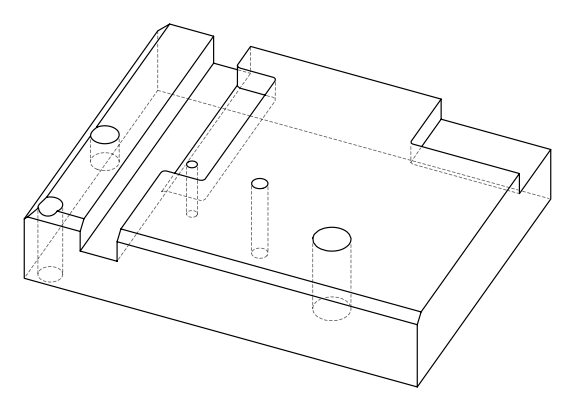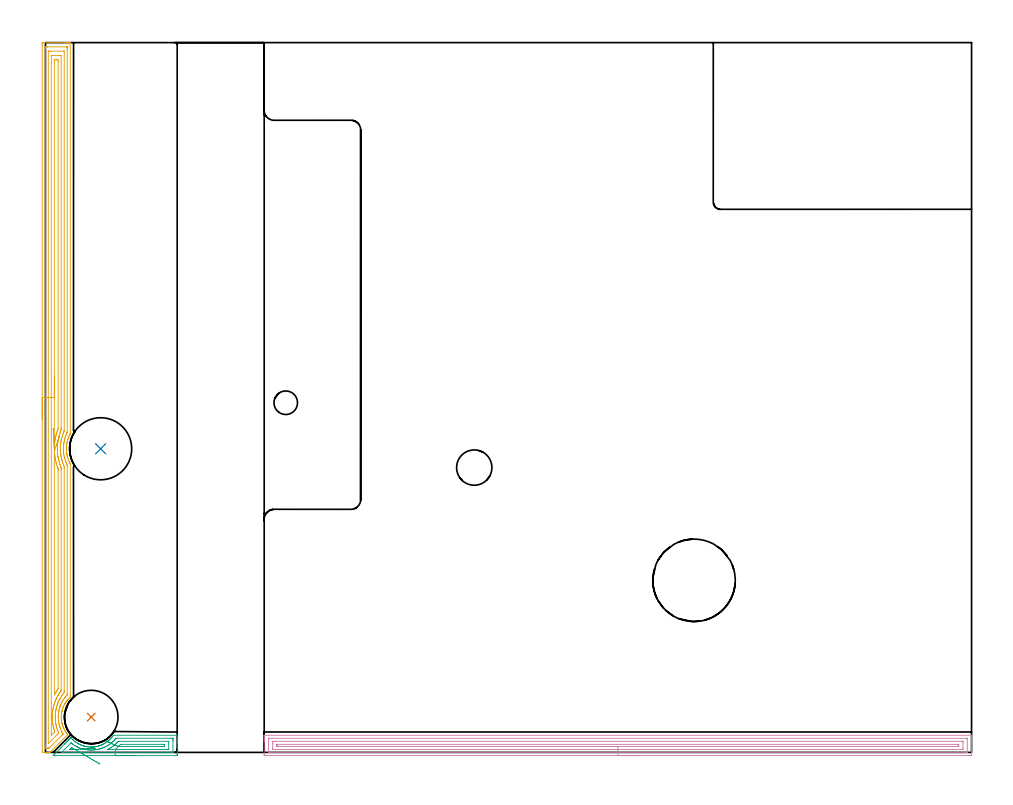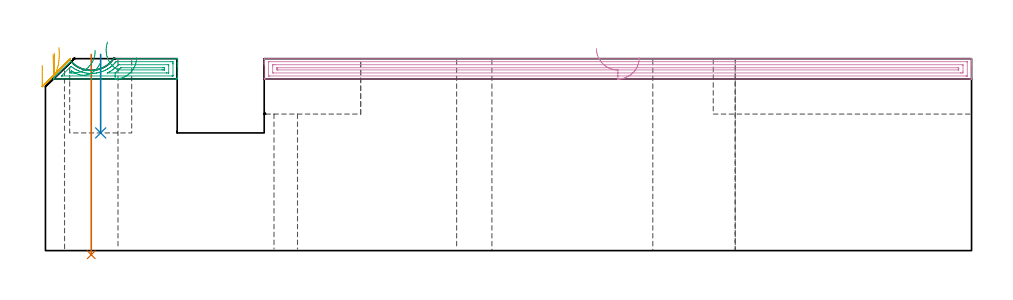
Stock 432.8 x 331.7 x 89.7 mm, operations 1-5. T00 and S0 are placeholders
(PLAN: 15 operations, 11 tool changes, 251.9 min)
(1 INDEXABLE_INSERT_DRILL_THROUGH_HOLE_FROM_SOLID | STEP1HOLE_1 | NXT0302_021 | 0.38 min | 43975 mm3)
(2 INDEXABLE_INSERT_DRILL_BLIND_HOLE_FROM_SOLID | STEP1POCKET | UGT0302_008 | 0.15 min | 22903 mm3)
(3 AREA_MILL | FG_CHAMFER_SURFACE | UGT0205_001 | 1.79 min | 2842 mm3)
(4 AREA_MILL_1 | FG_CHAMFER_SURFACE_1 | UGT0205_001 | 10.77 min | 15213 mm3)
(5 AREA_MILL_2 | FG_CHAMFER_SURFACE_2 | UGT0205_001 | 13.42 min | 27871 mm3)
(6 MILL_CORNER_NOTCH_RECTANGULAR | CORNER_NOTCH_RECTANGULAR | NXT0201_008 | Follow Part, ap 1.5, ae 75% | 91.47 min | 243477 mm3)
(7 MILL_OPEN_POCKET | POCKET_OPEN | NXT0201_009 | Follow Part, ap 2, ae 75% | 124.36 min | 560697 mm3)
(8 MILL_RECTANGULAR_SLOT | SLOT_RECTANGULAR | UGT0201_019 | Follow Part, ap 10, ae 75% | 3.36 min | 118632 mm3)
(9 MILL_THROUGH_HOLE_FROM_SOLID_MATERIAL | STEP1HOLE_2 | UGT0201_018 | Circular | 4.97 min | 104409 mm3)
(10 SPOT_DRILL | STEP1HOLE | NXT0321_9005460120000 | 0.03 min | 14 mm3)
(11 SPOT_DRILL_1 | STEP1HOLE_3 | NXT0321_9005460120000 | 0.03 min | 60 mm3)
(12 DRILL_BLIND_HOLE_INTO_CENTER | STEP1HOLE | NXT0301_038 | 0.05 min | 397 mm3)
(13 GUN_DRILL_THROUGH_HOLE | STEP1HOLE | UGT0307_002 | 0.45 min | 2198 mm3)
(14 SPADE_DRILL_TO_ENLARGE_THROUGH_HOLE | STEP1HOLE | UGT0306_007 | 0.39 min | 16636 mm3)
(15 DRILL_THROUGH_HOLE_INTO_CENTER | STEP1HOLE_3 | UGT0301_505 | 0.29 min | 5988 mm3)
(TOOL NXT0302_021 | Index. Insert Drill 25mm [880-D2500L25-05] | D25 PA176 FL125 Z2)
(TOOL UGT0302_008 | Indexable Insert Drill 29mm | D29 PA180 FL50 Z2)
(TOOL UGT0205_001 | Chamfer Mill 20 x 3 x 45 deg. | D20 FL50 Z2)
(TOOL NXT0201_008 | ENDMILL 6mm [2P460-0600-NA 1630] | D6 FL26 Z6)
(TOOL NXT0201_009 | ENDMILL 8mm [2P460-0800-NA 1630] | D8 FL26 Z6)
(TOOL UGT0201_019 | End mill 40 mm | D40 FL63 Z6)
(TOOL UGT0201_018 | End mill 30 mm | D30 FL50 Z4)
(TOOL NXT0321_9005460120000 | NC Spot Drill, 142deg, 12mm, Carbide, Uncoated | D12 PA142 FL30 Z2)
(TOOL NXT0301_038 | Carbide Drill 6.7mm [860.1-0670-034A1-MM 2214] | D6.7 PA140 FL53 Z2)
(TOOL UGT0307_002 | Gun Drill 6 mm | D6 PA130 FL24 Z1)
(TOOL UGT0306_007 | Spade Drill 16.5mm | D16.5 PA132 FL10 Z2)
(TOOL UGT0301_505 | Carbide Drill 11.0 mm | D11 PA118 FL94 Z2)
(OP 1 INDEXABLE_INSERT_DRILL_THROUGH_HOLE_FROM_SOLID)
G17 G21 G94 G90
T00 M6
G54
G17 G0 G90 X21.4 Y16.5 S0 M3
G43 Z99.7 H1
G94 G81 G98 Z-1.937 F250. R91.7
G80
M5
M2
(OP 2 INDEXABLE_INSERT_DRILL_BLIND_HOLE_FROM_SOLID)
G17 G21 G94 G90
T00 M6
G54
G17 G0 G90 X25.8 Y141.9 S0 M3
G43 Z99.7 H0
G94 G81 G98 Z55. F250. R91.7
G80
M5
M2
(OP 3 AREA_MILL)
G17 G21 G94 G90
T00 M6
G54
G17 G0 G90 X42.6 Y-1.5 S1061 M3
G43 Z99.7 H0
Z90.2
G94 G1 X42.562 Z89.328 F250.
X42.448 Z88.464
X42.259 Z87.612
X41.997 Z86.78
X41.663 Z85.974
X41.26 Z85.2
X40.791 Z84.464
X40.26 Z83.772
X39.671 Z83.129
X39.028 Z82.54
X38.336 Z82.008
X37.6 Z81.54
X36.826 Z81.137
X36.02 Z80.803
X35.188 Z80.541
X34.336 Z80.352
X33.472 Z80.238
X32.6 Z80.2
X3.711
X3.619 Y-1.493 Z80.206
X3.711 Y-1.391 Z80.308
X3.971 Y-1.129 Z80.571
X4.156 Y-0.943 Z80.754
X4.262 Y-0.837 Z80.861
X4.847 Y-0.253 Z81.447
X5.489 Y0.389 Z82.088
X6.378 Y1.278 Z82.977
X7.267 Y2.167 Z83.866
X8.933 Y3.834 Z85.532
X9.044 Y3.946 Z85.642
X9.225 Y4.126 Z85.824
X9.933 Y4.834 Z86.532
X10.099 Y5.001 Z86.696
X10.263 Y5.164 Z86.862
X10.378 Y5.279 Z86.977
X10.537 Y5.439 Z87.134
X10.694 Y5.595 Z87.293
X10.822 Y5.723 Z87.421
X10.975 Y5.877 Z87.572
X11.126 Y6.027 Z87.724
X11.267 Y6.168 Z87.865
X11.413 Y6.315 Z88.011
X11.853 Y6.753 Z88.451
X11.879 Y6.777 Z88.473
X11.935 Y6.828 Z88.516
X11.987 Y6.777 Z88.473
X12.01 Y6.753 Z88.451
X12.156 Y6.593 Z88.291
X12.206 Y6.537 Z88.236
X12.637 Y6.091 Z87.79
X12.748 Y5.985 Z87.683
X12.862 Y5.877 Z87.573
X13.044 Y5.711 Z87.406
X13.092 Y5.667 Z87.363
X13.65 Y5.197 Z86.897
X13.723 Y5.14 Z86.839
X13.812 Y5.069 Z86.769
X13.979 Y4.946 Z86.645
X14.32 Y4.71 Z86.408
X14.419 Y4.641 Z86.34
X14.866 Y4.347 Z86.046
X14.936 Y4.303 Z86.002
X15.37 Y4.058 Z85.758
X15.711 Y3.878 Z85.574
X15.752 Y3.856 Z85.553
X16.194 Y3.643 Z85.342
X16.639 Y3.447 Z85.143
X16.724 Y3.411 Z85.107
X16.9 Y3.345 Z85.042
X17.044 Y3.292 Z84.986
X17.124 Y3.261 Z84.958
X17.156 Y3.25 Z84.948
X17.526 Y3.122 Z84.82
X17.933 Y2.999 Z84.696
X17.968 Y2.988 Z84.686
X18.309 Y2.896 Z84.596
X18.413 Y2.869 Z84.568
X18.818 Y2.777 Z84.476
X18.855 Y2.768 Z84.468
X19.267 Y2.692 Z84.387
X19.299 Y2.685 Z84.381
X19.417 Y2.666 Z84.364
X19.604 Y2.639 Z84.335
X19.742 Y2.617 Z84.313
X20.156 Y2.572 Z84.265
X20.186 Y2.569 Z84.262
X20.836 Y2.516 Z84.214
X21.044 Y2.51 Z84.208
X21.073 Y2.509 Z84.207
X21.171 Y2.51 Z84.206
X21.177 Z84.205
X21.237 Y2.512 Z84.199
X21.309 Y2.513 Z84.197
X21.381 Y2.509 Z84.203
X21.384
X21.402
X21.497 Z84.206
X21.682 Y2.51 Z84.205
X21.933 Y2.518 Z84.208
X21.964 Y2.519 Z84.21
X22.405 Y2.548 Z84.245
X22.613 Y2.567 Z84.266
X22.846 Y2.591 Z84.289
X23.29 Y2.65 Z84.349
X23.386 Y2.666 Z84.366
X23.733 Y2.726 Z84.424
X24.177 Y2.819 Z84.516
X24.6 Y2.923 Z84.619
X24.62 Y2.928 Z84.624
X24.727 Y2.958 Z84.656
X24.897 Y3.007 Z84.704
X25.044 Y3.051 Z84.745
X25.064 Y3.056 Z84.751
X25.506 Y3.201 Z84.897
X25.641 Y3.25 Z84.948
X25.8 Y3.308 Z85.007
X25.933 Y3.358 Z85.056
X26.074 Y3.41 Z85.108
X26.41 Y3.552 Z85.252
X26.822 Y3.746 Z85.442
X26.838 Y3.754 Z85.45
X27.195 Y3.933 Z85.632
X27.28 Y3.976 Z85.675
X27.861 Y4.304 Z86.002
X28.166 Y4.494 Z86.192
X28.614 Y4.799 Z86.498
X29.053 Y5.119 Z86.818
X29.15 Y5.197 Z86.897
X29.157 Y5.203 Z86.902
X29.26 Y5.293 Z86.989
X29.896 Y5.84 Z87.54
X29.939 Y5.877 Z87.577
X30.164 Y6.091 Z87.791
X30.501 Y6.437 Z88.137
X30.827 Y6.793 Z88.492
X30.987 Y6.985 Z88.685
X31.335 Y7.428 Z89.128
X31.713 Y7.94 Z89.639
X31.767 Y8. Z89.7
X61.489
X61.59 Y7.997 Z89.689
X61.598 Y7.909 Z89.602
X61.6 Y7.814 Z89.513
Y6.315 Z88.014
Y5.877 Z87.573
Y5.658 Z87.355
Y5.001 Z86.698
Y4.783 Z86.48
Y4.126 Z85.819
Y-0.8 Z80.896
X61.596 Y-1.129 Z80.568
X61.59 Y-1.492 Z80.205
X61.417 Y-1.496 Z80.202
X61.044 Y-1.5 Z80.2
X32.6
Y-0.086 Z81.614
X8.089 Y-0.085 Z81.615
X7.711 Y-0.083 Z81.617
X7.523 Y-0.08 Z81.62
X7.49 Y-0.079 Z81.621
X7.501 Y-0.061 Z81.639
X7.533 Y-0.025 Z81.675
X7.711 Y0.161 Z81.861
X11.676 Y4.126 Z85.826
X11.915 Y4.362 Z86.062
X11.952 Y4.395 Z86.095
X11.961 Y4.401 Z86.101
X11.973 Y4.399 Z86.099
X12.204 Y4.221 Z85.921
X12.33 Y4.126 Z85.826
X12.745 Y3.83 Z85.53
X13.044 Y3.623 Z85.323
X13.616 Y3.25 Z84.95
X13.933 Y3.067 Z84.767
X14.365 Y2.825 Z84.525
X14.822 Y2.595 Z84.295
X14.912 Y2.552 Z84.252
X15.299 Y2.374 Z84.074
X15.711 Y2.198 Z83.898
X16.009 Y2.08 Z83.78
X16.6 Y1.874 Z83.574
X16.764 Y1.821 Z83.521
X17.426 Y1.622 Z83.322
X17.489 Y1.604 Z83.304
X17.536 Y1.592 Z83.292
X17.911 Y1.499 Z83.199
X18.378 Y1.399 Z83.099
X18.504 Y1.374 Z83.074
X19.267 Y1.248 Z82.948
X19.559 Y1.211 Z82.911
X20.156 Y1.152 Z82.852
X20.538 Y1.122 Z82.822
X21.044 Y1.101 Z82.801
X21.45 Y1.099 Z82.799
X21.933 Y1.105 Z82.805
X22.312 Y1.125 Z82.825
X22.822 Y1.167 Z82.867
X23.128 Y1.197 Z82.897
X23.711 Y1.274 Z82.974
X23.905 Y1.307 Z83.007
X24.6 Y1.434 Z83.134
X24.655 Y1.445 Z83.145
X24.897 Y1.499 Z83.199
X25.42 Y1.633 Z83.333
X25.489 Y1.653 Z83.353
X26.047 Y1.825 Z83.525
X26.378 Y1.934 Z83.634
X26.703 Y2.054 Z83.754
X27.267 Y2.274 Z83.974
X27.505 Y2.374 Z84.074
X27.945 Y2.582 Z84.282
X28.156 Y2.686 Z84.386
X28.53 Y2.881 Z84.581
X29.044 Y3.163 Z84.863
X29.1 Y3.195 Z84.895
X29.19 Y3.25 Z84.95
X29.637 Y3.542 Z85.242
X29.933 Y3.74 Z85.44
X30.161 Y3.902 Z85.602
X30.466 Y4.126 Z85.826
X30.664 Y4.282 Z85.982
X30.822 Y4.412 Z86.112
X31.501 Y5.001 Z86.701
X31.61 Y5.101 Z86.801
X31.711 Y5.196 Z86.896
X32.049 Y5.545 Z87.245
X32.366 Y5.877 Z87.577
X32.477 Y5.999 Z87.699
X32.6 Y6.139 Z87.839
X32.881 Y6.476 Z88.176
X32.961 Y6.571 Z88.271
X33.13 Y6.579 Z88.279
X33.489 Y6.584 Z88.284
X33.659 Y6.585 Z88.285
X58.548 Y6.586 Z88.286
X59.267 Y6.584 Z88.284
X59.44 Y6.582 Z88.282
X59.573 Y6.579 Z88.279
X59.59 Y6.536 Z88.236
X59.596 Y6.428 Z88.128
X59.599 Y5.877 Z87.577
X59.6 Y5.549 Z87.249
X59.599 Y0.296 Z81.996
X59.592 Y-0.034 Z81.666
X59.59 Y-0.074 Z81.626
X59.578 Y-0.079 Z81.621
X59.536 Y-0.082 Z81.618
X59.446 Y-0.084 Z81.616
X59.267 Y-0.086 Z81.614
X59.097
X32.6
Y1.328 Z83.028
X29.044 Y1.329 Z83.029
X28.997 Y1.33 Z83.03
X28.953 Y1.334 Z83.034
X28.941 Y1.336 Z83.036
X28.956 Y1.346 Z83.046
X28.994 Y1.367 Z83.067
X29.255 Y1.499 Z83.199
X29.697 Y1.732 Z83.432
X29.933 Y1.86 Z83.56
X30.263 Y2.049 Z83.749
X30.808 Y2.374 Z84.074
X30.822 Y2.383 Z84.083
X31.341 Y2.739 Z84.439
X31.711 Y2.998 Z84.698
X31.857 Y3.106 Z84.806
X32.042 Y3.25 Z84.95
X32.346 Y3.5 Z85.2
X32.6 Y3.713 Z85.413
X32.822 Y3.907 Z85.607
X33.068 Y4.126 Z85.826
X33.284 Y4.327 Z86.027
X33.489 Y4.526 Z86.226
X33.725 Y4.768 Z86.468
X33.951 Y5.001 Z86.701
X34.09 Y5.143 Z86.843
X34.111 Y5.162 Z86.862
X34.149 Y5.166 Z86.866
X34.207 Y5.169 Z86.869
X34.378 Y5.171 Z86.871
X57.317
X57.489 Y5.169 Z86.869
X57.546 Y5.167 Z86.867
X57.583 Y5.165 Z86.865
X57.59 Y5.11 Z86.81
X57.596 Y5.001 Z86.701
X57.599 Y4.893 Z86.593
Y1.499 Z83.199
X57.598 Y1.391 Z83.091
X57.592 Y1.353 Z83.053
X57.588 Y1.335 Z83.035
X57.574 Y1.334 Z83.034
X57.489 Y1.331 Z83.031
X56.772 Y1.329 Z83.029
X56.6 Y1.328 Z83.028
X32.6
X34.084 Y2.748 Z84.448
X34.085 Y2.753 Z84.453
X34.134 Y2.801 Z84.501
X34.188 Y2.85 Z84.55
X34.272 Y2.923 Z84.623
X34.378 Y3.015 Z84.715
X34.504 Y3.126 Z84.826
X34.641 Y3.25 Z84.95
X35.15 Y3.726 Z85.426
X35.176 Y3.748 Z85.448
X35.204 Y3.751 Z85.451
X35.267 Y3.754 Z85.454
X35.641 Y3.757 Z85.457
X54.822
X55.197 Y3.756 Z85.456
X55.508 Y3.752 Z85.452
X55.574 Y3.75 Z85.45
X55.59 Y3.744 Z85.444
X55.594 Y3.712 Z85.412
X55.597 Y3.642 Z85.342
X55.6 Y3.36 Z85.06
Y3.25 Z84.95
X55.596 Y2.867 Z84.567
X55.592 Y2.772 Z84.472
X55.59 Y2.753 Z84.453
X55.569 Y2.75 Z84.45
X55.509 Y2.747 Z84.447
X55.336 Y2.744 Z84.444
X54.822 Y2.743 Z84.443
X54.448
X34.272
X34.12 Y2.744 Z84.444
X34.088 Y2.747 Z84.447
X34.084 Y2.748 Z84.448
X33.358 Y3.069 Z84.81
X32.663 Y3.375 Z85.239
X32.005 Y3.666 Z85.733
X31.389 Y3.937 Z86.288
X30.819 Y4.189 Z86.899
X30.3 Y4.417 Z87.562
X29.837 Y4.622 Z88.272
X29.431 Y4.801 Z89.024
X29.087 Y4.952 Z89.811
X28.808 Y5.076 Z90.628
X28.594 Y5.17 Z91.468
X28.448 Y5.234 Z92.326
X28.371 Y5.268 Z93.195
X28.364 Y5.271 Z94.067
X28.426 Y5.244 Z94.937
X28.558 Y5.186 Z95.797
X28.757 Y5.098 Z96.642
X29.023 Y4.981 Z97.464
G0 X23.174 Y1.941 Z93.662
G1 X23.193 Y1.943 Z92.79
X23.135 Y1.939 Z91.92
X23.002 Y1.93 Z91.058
X22.795 Y1.917 Z90.21
X22.515 Y1.898 Z89.384
X22.164 Y1.876 Z88.586
X21.744 Y1.848 Z87.822
X21.26 Y1.817 Z87.096
X20.715 Y1.781 Z86.416
X20.113 Y1.742 Z85.787
X19.458 Y1.7 Z85.212
X18.755 Y1.654 Z84.696
X18.011 Y1.605 Z84.244
X17.23 Y1.555 Z83.859
X16.418 Y1.502 Z83.543
X15.582 Y1.447 Z83.3
X14.728 Y1.392 Z83.13
X13.863 Y1.335 Z83.035
X13.833 Y1.334 Z83.034
X13.735 Y1.331 Z83.031
X13.39 Y1.329 Z83.029
X13.217 Y1.328 Z83.028
X12.328 Y1.329 Z83.029
X12.156
X11.435 Y1.333 Z83.033
X11.413 Y1.335 Z83.035
X11.389 Y1.378 Z83.078
X11.505 Y1.499 Z83.199
X11.825 Y1.824 Z83.524
X12.156 Y2.155 Z83.855
X12.204 Y2.198 Z83.898
X12.22 Y2.21 Z83.91
X12.232
X12.438 Y2.096 Z83.796
X13.044 Y1.762 Z83.462
X13.218 Y1.669 Z83.369
X13.846 Y1.345 Z83.045
X13.863 Y1.335 Z83.035
X14.549 Y0.934 Z82.677
X15.26 Y0.518 Z82.389
X15.99 Y0.092 Z82.173
X16.733 Y-0.343 Z82.032
X17.484 Y-0.782 Z81.967
X18.237 Y-1.223 Z81.978
X18.986 Y-1.661 Z82.065
X19.726 Y-2.094 Z82.227
X20.451 Y-2.518 Z82.463
X21.156 Y-2.93 Z82.772
X21.834 Y-3.326 Z83.15
X22.482 Y-3.705 Z83.596
X23.093 Y-4.063 Z84.105
X23.664 Y-4.396 Z84.674
X24.19 Y-4.704 Z85.299
X24.666 Y-4.983 Z85.974
X25.091 Y-5.231 Z86.695
X25.459 Y-5.446 Z87.456
G0 Z99.7
M5
M2
(OP 4 AREA_MILL_1)
G17 G21 G94 G90
T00 M6
G54
G17 G0 G90 X277.5 Y-1.5 S1061 M3
G43 Z99.7 H0
Z90.2
G94 G1 X277.462 Z89.328 F250.
X277.348 Z88.464
X277.159 Z87.612
X276.897 Z86.78
X276.563 Z85.974
X276.16 Z85.2
X275.691 Z84.464
X275.16 Z83.772
X274.571 Z83.129
X273.928 Z82.54
X273.236 Z82.009
X272.5 Z81.54
X271.726 Z81.137
X270.92 Z80.803
X270.088 Z80.541
X269.236 Z80.352
X268.372 Z80.238
X267.5 Z80.2
X102.808
X102.433 Y-1.496 Z80.202
X102.21 Y-1.493 Z80.205
X102.2 Y-1.129 Z80.569
Y5.001 Z86.695
Y5.56 Z87.257
Y5.877 Z87.573
Y6.436 Z88.132
Y6.753 Z88.448
Y7.387 Z89.086
Y7.731 Z89.431
X102.203 Y7.868 Z89.56
X102.21 Y7.998 Z89.688
X102.362 Y8. Z89.7
X432.638
X432.79 Y7.998 Z89.688
X432.797 Y7.868 Z89.56
X432.8 Y7.731 Z89.43
Y7.388 Z89.087
Y6.753 Z88.448
Y5.56 Z87.257
Y5.001 Z86.695
Y-1.129 Z80.569
X432.797 Y-1.411 Z80.286
X432.79 Y-1.492 Z80.205
X432.707 Y-1.499 Z80.199
X432.192 Y-1.5 Z80.2
X267.5
Y-0.086 Z81.614
X104.593
X104.422 Y-0.085 Z81.615
X104.247 Y-0.081 Z81.619
X104.212 Y-0.079 Z81.621
X104.206 Y-0.055 Z81.645
X104.203 Y-0.027 Z81.673
X104.2 Y0.133 Z81.833
X104.201 Y6.391 Z88.091
X104.204 Y6.494 Z88.194
X104.21 Y6.562 Z88.262
X104.217 Y6.579 Z88.279
X104.233 Y6.581 Z88.281
X104.593 Y6.585 Z88.285
X104.764 Y6.586 Z88.286
X430.407 Y6.585 Z88.285
X430.578
X430.753 Y6.581 Z88.281
X430.788 Y6.579 Z88.279
X430.794 Y6.555 Z88.255
X430.797 Y6.527 Z88.227
X430.8 Y6.367 Z88.067
X430.799 Y0.108 Z81.808
X430.796 Y0.005 Z81.705
X430.79 Y-0.062 Z81.638
X430.783 Y-0.079 Z81.621
X430.767 Y-0.081 Z81.619
X430.407 Y-0.085 Z81.615
X430.236 Y-0.086 Z81.614
X267.5
Y1.328 Z83.028
X106.551 Y1.329 Z83.029
X106.379 Y1.331 Z83.031
X106.215 Y1.335 Z83.035
X106.206 Y1.499 Z83.199
X106.201 Y1.673 Z83.373
X106.2 Y4.301 Z86.001
X106.208 Y5.001 Z86.701
X106.212 Y5.164 Z86.864
X106.379 Y5.167 Z86.867
X107.098 Y5.171 Z86.871
X107.271 Y5.172 Z86.872
X428.449 Y5.171 Z86.871
X428.621 Y5.169 Z86.869
X428.785 Y5.165 Z86.865
X428.794 Y5.001 Z86.701
X428.799 Y4.827 Z86.527
X428.8 Y2.199 Z83.899
X428.792 Y1.499 Z83.199
X428.787 Y1.336 Z83.036
X428.621 Y1.333 Z83.033
X427.902 Y1.329 Z83.029
X427.729
X267.5 Y1.328 Z83.028
Y2.743 Z84.443
X108.681
X108.333 Y2.744 Z84.444
X108.272 Y2.746 Z84.446
X108.214 Y2.749 Z84.449
X108.21 Y2.834 Z84.534
X108.2 Y3.214 Z84.914
Y3.25 Z84.95
X108.203 Y3.67 Z85.37
X108.206 Y3.722 Z85.422
X108.209 Y3.744 Z85.444
X108.231 Y3.75 Z85.45
X108.367 Y3.754 Z85.454
X108.54 Y3.757 Z85.457
X426.319
X426.667 Y3.756 Z85.456
X426.728 Y3.754 Z85.454
X426.786 Y3.751 Z85.451
X426.79 Y3.666 Z85.366
X426.8 Y3.286 Z84.986
Y3.25 Z84.95
X426.797 Y2.83 Z84.53
X426.794 Y2.778 Z84.478
X426.791 Y2.756 Z84.456
X426.768 Y2.75 Z84.45
X426.633 Y2.746 Z84.446
X426.46 Y2.743 Z84.443
X267.5
X266.628 Z84.481
X265.763 Z84.595
X264.912 Z84.783
X264.08 Z85.046
X263.274 Z85.38
X262.5 Z85.782
X261.764 Z86.251
X261.072 Z86.782
X260.429 Z87.372
X259.84 Z88.015
X259.308 Z88.707
X258.84 Z89.443
X258.437 Z90.216
X258.103 Z91.022
X257.841 Z91.854
X257.652 Z92.706
X257.538 Z93.571
X257.5 Z94.443
G0 Z99.7
M5
M2
(OP 5 AREA_MILL_2)
G17 G21 G94 G90
T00 M6
G54
G17 G0 G90 X-1.5 Y155.85 S1061 M3
G43 Z99.7 H0
Z86.6
G94 G1 Y155.888 Z85.728 F250.
Y156.002 Z84.864
Y156.191 Z84.012
Y156.453 Z83.18
Y156.787 Z82.374
Y157.19 Z81.6
Y157.658 Z80.864
Y158.19 Z80.172
Y158.779 Z79.529
Y159.422 Z78.94
Y160.114 Z78.408
Y160.85 Z77.94
Y161.624 Z77.537
Y162.43 Z77.203
Y163.262 Z76.941
Y164.114 Z76.752
Y164.978 Z76.638
Y165.85 Z76.6
Y330.602
X-1.499 Y331.085 Z76.601
X-1.496 Y331.491 Z76.602
X-1.492 Y331.69 Z76.605
X-1.096 Y331.7 Z77.001
X8.562 Z86.656
X9.108 Z87.205
X9.44 Z87.536
X9.987 Z88.083
X10.318 Z88.413
X10.982 Z89.081
X11.295 Z89.395
X11.45 Y331.697 Z89.542
X11.598 Y331.69 Z89.689
X11.6 Y331.531 Z89.7
Y149.773
X11.593 Y148.896 Z89.693
X11.587 Y148.88 Z89.687
X11.489 Y148.681 Z89.589
X11.431 Y148.568 Z89.53
X11.368 Y148.445 Z89.467
X11.147 Y147.987 Z89.244
X11.041 Y147.75 Z89.139
X10.949 Y147.54 Z89.044
X10.918 Y147.472 Z89.015
X10.766 Y147.094 Z88.865
X10.678 Y146.853 Z88.778
X10.608 Y146.659 Z88.708
X10.464 Y146.212 Z88.564
X10.218 Y145.319 Z88.315
X10.135 Y144.972 Z88.234
X10.126 Y144.931 Z88.224
X10.043 Y144.541 Z88.143
X9.954 Y143.98 Z88.054
X9.902 Y143.521 Z87.994
X9.879 Y143.254 Z87.975
X9.831 Y142.628 Z87.925
X9.819 Y142.025 Z87.904
X9.812 Y141.788 Z87.902
X9.811 Y141.735
X9.812 Y141.651 Z87.904
X9.813 Y141.607 Z87.906
Y141.565 Z87.909
X9.817 Y141.302 Z87.915
X9.848 Y140.856 Z87.94
X9.85 Y140.841 Z87.941
X9.892 Y140.411 Z87.989
X9.941 Y139.948 Z88.037
X9.987 Y139.61 Z88.085
X10.043 Y139.259 Z88.143
X10.082 Y139.07 Z88.181
X10.185 Y138.609 Z88.282
X10.299 Y138.162 Z88.397
X10.566 Y137.285 Z88.663
X10.89 Y136.392 Z88.99
X10.916 Y136.327 Z89.016
X11.101 Y135.912 Z89.2
X11.302 Y135.483 Z89.401
X11.4 Y135.287 Z89.499
X11.419 Y135.251 Z89.518
X11.489 Y135.117 Z89.587
X11.523 Y135.052 Z89.619
X11.6 Y134.899 Z89.683
Y134.589 Z89.7
Y26.517
X11.598 Y25.853 Z89.687
X11.445 Y25.703 Z89.543
X11.418 Y25.677 Z89.517
X10.904 Y25.168 Z89.003
X10.571 Y24.81 Z88.668
X10.505 Y24.731 Z88.602
X10.318 Y24.509 Z88.418
X10.131 Y24.284 Z88.23
X10.044 Y24.179 Z88.142
X10.026 Y24.156 Z88.124
X9.842 Y23.917 Z87.941
X9.733 Y23.759 Z87.83
X9.535 Y23.474 Z87.633
X9.481 Y23.391 Z87.578
X9.242 Y23.025 Z87.34
X9.194 Y22.944 Z87.291
X9.171 Y22.907 Z87.269
X8.941 Y22.498 Z87.039
X8.855 Y22.336 Z86.954
X8.746 Y22.132 Z86.846
X8.536 Y21.688 Z86.632
X8.338 Y21.24 Z86.435
X8.305 Y21.158 Z86.401
X8.298 Y21.141 Z86.394
X8.015 Y20.347 Z86.114
X7.878 Y19.902 Z85.975
X7.761 Y19.454 Z85.855
X7.743 Y19.372 Z85.836
X7.696 Y19.173 Z85.795
X7.684 Y19.119 Z85.783
X7.661 Y19.013 Z85.759
X7.66 Y19.009 Z85.758
X7.647 Y18.925 Z85.74
X7.577 Y18.562 Z85.675
X7.574 Y18.542 Z85.673
X7.511 Y18.116 Z85.61
X7.462 Y17.669 Z85.559
X7.424 Y17.221 Z85.522
X7.422 Y17.118 Z85.516
X7.41 Y16.776 Z85.507
Y16.692 Z85.506
X7.407 Y16.33 Z85.505
X7.419 Y15.884 Z85.517
X7.424 Y15.779 Z85.523
X7.45 Y15.539 Z85.542
X7.489 Y15.125 Z85.582
X7.502 Y14.991 Z85.595
X7.513 Y14.906 Z85.607
X7.561 Y14.544 Z85.656
X7.64 Y14.098 Z85.736
X7.735 Y13.651 Z85.834
X7.759 Y13.559 Z85.858
X7.853 Y13.206 Z85.95
X8.13 Y12.313 Z86.226
X8.161 Y12.226 Z86.256
X8.201 Y12.108 Z86.3
X8.209 Y12.085 Z86.308
X8.27 Y11.93 Z86.368
X8.298 Y11.859 Z86.395
X8.333 Y11.78 Z86.428
X8.449 Y11.506 Z86.547
X8.486 Y11.42 Z86.584
X8.698 Y10.972 Z86.796
X8.923 Y10.528 Z87.023
X8.972 Y10.44 Z87.071
X9.044 Y10.309 Z87.143
X9.17 Y10.094 Z87.27
X9.44 Y9.67 Z87.536
X9.462 Y9.635 Z87.558
X9.746 Y9.223 Z87.845
X10.044 Y8.817 Z88.143
X10.102 Y8.742 Z88.2
X10.175 Y8.654 Z88.27
X10.318 Y8.475 Z88.416
X10.335 Y8.455 Z88.431
X10.432 Y8.338 Z88.52
X10.391 Y8.297 Z88.488
X10.318 Y8.218 Z88.418
X2.989 Y0.887 Z81.086
X2.855 Y0.753 Z80.951
X2.717 Y0.615 Z80.814
X2.557 Y0.456 Z80.655
X2.416 Y0.314 Z80.511
X2.27 Y0.169 Z80.368
X2.118 Y0.017 Z80.216
X2.1 Y0.007 Z80.197
X2.084 Y0. Z80.182
X2.03 Z80.13
X1.324 Z79.423
X0.66 Z78.755
X-0.55 Z77.547
X-1.096 Y0.002 Z76.998
X-1.305 Y0.004 Z76.789
X-1.491 Y0.01 Z76.604
X-1.495 Y0.209 Z76.602
X-1.499 Y0.615 Z76.601
X-1.5 Y165.85 Z76.6
X-0.086 Z78.014
X-0.085 Y329.163 Z78.015
X-0.084 Y329.298 Z78.016
X-0.079 Y329.668 Z78.021
X0.274 Y329.691 Z78.374
X0.66 Y329.696 Z78.76
X1.143 Y329.7 Z79.243
X9.924 Z88.024
X10.111 Y329.697 Z88.211
X10.142 Y329.695 Z88.242
X10.17 Y329.691 Z88.27
X10.179 Y329.653 Z88.279
X10.184 Y329.435 Z88.284
X10.185 Y329.298 Z88.285
X10.186 Y328.54 Z88.286
X10.185 Y149.909 Z88.285
X10.183 Y149.773 Z88.283
X10.179 Y149.584 Z88.279
X10.175 Y149.54 Z88.275
X10.159 Y149.5 Z88.259
X10.126 Y149.425 Z88.226
X10.017 Y149.186 Z88.117
X9.878 Y148.88 Z87.978
X9.743 Y148.572 Z87.843
X9.502 Y147.987 Z87.602
X9.491 Y147.961 Z87.591
X9.484 Y147.942 Z87.584
X9.44 Y147.818 Z87.54
X9.26 Y147.277 Z87.36
X9.201 Y147.094 Z87.301
X9.056 Y146.591 Z87.156
X8.949 Y146.2 Z87.049
X8.868 Y145.89 Z86.968
X8.736 Y145.307 Z86.836
X8.659 Y144.904 Z86.759
X8.576 Y144.428 Z86.676
X8.574 Y144.414 Z86.674
X8.562 Y144.33 Z86.662
X8.485 Y143.6 Z86.585
X8.478 Y143.521 Z86.578
X8.424 Y142.769 Z86.524
X8.418 Y142.628 Z86.518
X8.4 Y141.9 Z86.5
X8.399 Y141.735 Z86.499
X8.423 Y140.983 Z86.523
X8.432 Y140.841 Z86.532
X8.504 Y140.007 Z86.604
X8.51 Y139.948 Z86.61
X8.562 Y139.49 Z86.662
X8.632 Y139.055 Z86.732
X8.76 Y138.363 Z86.86
X8.778 Y138.272 Z86.878
X8.803 Y138.162 Z86.903
X8.883 Y137.836 Z86.983
X9.038 Y137.269 Z87.138
X9.244 Y136.575 Z87.344
X9.312 Y136.376 Z87.412
X9.44 Y136.01 Z87.54
X9.639 Y135.483 Z87.739
X9.776 Y135.141 Z87.876
X10.015 Y134.589 Z88.115
X10.179 Y134.207 Z88.279
X10.184 Y133.833 Z88.284
X10.185 Y133.696 Z88.285
Y27.41
X10.181 Y27.031 Z88.281
X10.179 Y26.938 Z88.279
X10.173 Y26.899 Z88.273
X10.15 Y26.872 Z88.25
X10.063 Y26.776 Z88.163
X9.825 Y26.517 Z87.925
X9.643 Y26.31 Z87.743
X9.44 Y26.074 Z87.54
X9.238 Y25.83 Z87.338
X9.072 Y25.624 Z87.172
X8.851 Y25.33 Z86.951
X8.562 Y24.925 Z86.662
X8.484 Y24.81 Z86.584
X8.432 Y24.731 Z86.532
X8.14 Y24.267 Z86.24
X7.89 Y23.837 Z85.99
X7.816 Y23.703 Z85.916
X7.684 Y23.456 Z85.784
X7.515 Y23.116 Z85.615
X7.434 Y22.944 Z85.534
X7.237 Y22.506 Z85.337
X7.043 Y22.051 Z85.143
X7.003 Y21.951 Z85.103
X6.976 Y21.878 Z85.076
X6.806 Y21.399 Z84.906
X6.745 Y21.22 Z84.845
X6.725 Y21.158 Z84.825
X6.541 Y20.534 Z84.641
X6.47 Y20.265 Z84.57
X6.365 Y19.821 Z84.465
X6.269 Y19.372 Z84.369
X6.238 Y19.214 Z84.338
X6.216 Y19.079 Z84.316
X6.127 Y18.479 Z84.227
X6.105 Y18.298 Z84.205
X6.031 Y17.585 Z84.131
X6.024 Y17.512 Z84.124
X5.994 Y16.673 Z84.094
Y16.625
X6.01 Y15.799 Z84.11
X6.014 Y15.712 Z84.114
X6.081 Y14.906 Z84.181
X6.089 Y14.824 Z84.189
X6.099 Y14.732 Z84.199
X6.202 Y14.013 Z84.302
X6.263 Y13.672 Z84.363
X6.378 Y13.12 Z84.478
X6.534 Y12.503 Z84.634
X6.615 Y12.226 Z84.715
X6.806 Y11.602 Z84.906
X6.897 Y11.333 Z84.997
X6.948 Y11.189 Z85.048
X7.26 Y10.44 Z85.36
X7.675 Y9.556 Z85.775
X7.684 Y9.539 Z85.784
X7.998 Y8.974 Z86.098
X8.18 Y8.654 Z86.28
X8.217 Y8.586 Z86.317
X8.174 Y8.536 Z86.274
X8.093 Y8.448 Z86.193
X7.991 Y8.342 Z86.091
X7.684 Y8.034 Z85.784
X7.549 Y7.898 Z85.649
X2.052 Y2.402 Z80.152
X1.789 Y2.146 Z79.889
X1.704 Y2.065 Z79.804
X1.635 Y2.01 Z79.735
X1.538 Y2.008 Z79.638
X1.054 Y2.001 Z79.154
X0.66 Y2. Z78.76
X0.176 Z78.276
X-0.011 Y2.003 Z78.089
X-0.042 Y2.005 Z78.058
X-0.071 Y2.009 Z78.029
X-0.079 Y2.046 Z78.021
X-0.084 Y2.265 Z78.016
X-0.085 Y2.402 Z78.015
X-0.086 Y3.16 Z78.014
Y165.85
X1.328 Z79.428
X1.329 Y327.512 Z79.429
X1.331 Y327.618 Z79.431
X1.333 Y327.671 Z79.433
X1.335 Y327.689 Z79.435
X1.359 Y327.694 Z79.459
X1.538 Y327.697 Z79.638
X2.231 Y327.7 Z80.331
X8.378 Z86.478
X8.562 Y327.697 Z86.662
X8.746 Y327.692 Z86.846
X8.765 Y327.69 Z86.865
X8.767 Y327.676 Z86.867
X8.77 Y327.64 Z86.87
X8.771 Y327.583 Z86.871
Y327.512
Y150.454
X8.77 Y150.283 Z86.87
X8.767 Y150.199 Z86.867
X8.764 Y150.159 Z86.864
X8.751 Y150.125 Z86.851
X8.587 Y149.748 Z86.687
X8.562 Y149.689 Z86.662
X8.333 Y149.113 Z86.433
X8.243 Y148.88 Z86.343
X8.096 Y148.461 Z86.196
X7.935 Y147.987 Z86.035
X7.875 Y147.793 Z85.975
X7.671 Y147.094 Z85.771
X7.496 Y146.391 Z85.596
X7.453 Y146.2 Z85.553
X7.338 Y145.659 Z85.438
X7.273 Y145.307 Z85.373
X7.209 Y144.898 Z85.309
X7.147 Y144.414 Z85.247
X7.113 Y144.102 Z85.213
X7.059 Y143.521 Z85.159
X7.041 Y143.282 Z85.141
X7.005 Y142.628 Z85.105
X6.997 Y142.434 Z85.097
X6.985 Y141.735 Z85.085
X6.988 Y141.55 Z85.088
X7.013 Y140.841 Z85.113
X7.027 Y140.617 Z85.127
X7.087 Y139.948 Z85.187
X7.118 Y139.631 Z85.218
X7.188 Y139.055 Z85.288
X7.255 Y138.598 Z85.355
X7.337 Y138.162 Z85.437
X7.475 Y137.481 Z85.575
X7.527 Y137.269 Z85.627
X7.684 Y136.653 Z85.784
X7.764 Y136.376 Z85.864
X7.799 Y136.259 Z85.899
X8.047 Y135.483 Z86.147
X8.253 Y134.904 Z86.353
X8.373 Y134.589 Z86.473
X8.562 Y134.12 Z86.662
X8.742 Y133.696 Z86.842
X8.764 Y133.64 Z86.864
X8.767 Y133.589 Z86.867
X8.77 Y133.485 Z86.87
X8.771 Y132.803 Z86.871
X8.772 Y132.59 Z86.872
X8.771 Y28.984 Z86.871
X8.769 Y28.303 Z86.869
X8.766 Y28.096 Z86.866
X8.759 Y27.894 Z86.859
X8.367 Y27.41 Z86.467
X8.063 Y27.025 Z86.163
X7.683 Y26.518 Z85.783
X7.332 Y25.982 Z85.432
X7.1 Y25.624 Z85.2
X6.988 Y25.438 Z85.088
X6.806 Y25.124 Z84.906
X6.668 Y24.871 Z84.768
X6.594 Y24.731 Z84.694
X6.369 Y24.282 Z84.469
X6.157 Y23.837 Z84.257
X6.084 Y23.678 Z84.184
X5.928 Y23.322 Z84.028
X5.819 Y23.055 Z83.919
X5.777 Y22.944 Z83.877
X5.584 Y22.401 Z83.684
X5.464 Y22.051 Z83.564
X5.365 Y21.731 Z83.465
X5.194 Y21.158 Z83.294
X5.163 Y21.043 Z83.263
X5.05 Y20.595 Z83.15
X4.99 Y20.326 Z83.09
X4.978 Y20.265 Z83.078
X4.848 Y19.577 Z82.948
X4.815 Y19.372 Z82.915
X4.731 Y18.803 Z82.831
X4.696 Y18.479 Z82.796
X4.649 Y17.993 Z82.749
X4.616 Y17.585 Z82.716
X4.6 Y17.15 Z82.7
X4.586 Y16.692 Z82.686
X4.59 Y16.267 Z82.69
X4.598 Y15.799 Z82.698
X4.624 Y15.34 Z82.724
X4.662 Y14.906 Z82.762
X4.714 Y14.354 Z82.814
X4.761 Y14.013 Z82.861
X4.868 Y13.304 Z82.968
X4.903 Y13.12 Z83.003
X5.05 Y12.409 Z83.15
X5.095 Y12.226 Z83.195
X5.112 Y12.164 Z83.212
X5.244 Y11.688 Z83.344
X5.349 Y11.333 Z83.449
X5.484 Y10.892 Z83.584
X5.635 Y10.44 Z83.735
X5.928 Y9.684 Z84.028
X6.02 Y9.453 Z84.12
X6.189 Y9. Z84.289
X5.855 Y8.654 Z83.955
X1.464 Y4.263 Z79.564
X1.387 Y4.188 Z79.487
X1.361 Y4.169 Z79.461
X1.335 Y4.152 Z79.435
X1.332 Y4.188 Z79.432
X1.33 Y4.227 Z79.43
X1.329 Y4.4 Z79.429
X1.328 Y165.85 Z79.428
X2.743 Z80.843
Y325.393
X2.745 Y325.58 Z80.845
X2.747 Y325.647 Z80.847
X2.749 Y325.68 Z80.849
X2.763 Y325.69 Z80.863
X3.319 Y325.7 Z81.419
X6.831 Z84.931
X7.232 Y325.696 Z85.332
X7.331 Y325.692 Z85.431
X7.351 Y325.69 Z85.451
X7.353 Y325.676 Z85.453
X7.355 Y325.641 Z85.455
X7.357 Y325.563 Z85.457
Y151.559
X7.355 Y151.001 Z85.455
X7.353 Y150.833 Z85.453
X7.35 Y150.752 Z85.45
X7.319 Y150.666 Z85.419
X7.175 Y150.291 Z85.275
X6.975 Y149.773 Z85.075
X6.929 Y149.649 Z85.029
X6.806 Y149.304 Z84.906
X6.701 Y148.987 Z84.801
X6.667 Y148.88 Z84.767
X6.495 Y148.303 Z84.595
X6.405 Y147.987 Z84.505
X6.303 Y147.606 Z84.403
X6.171 Y147.094 Z84.271
X6.124 Y146.894 Z84.224
X5.971 Y146.2 Z84.071
X5.963 Y146.165 Z84.063
X5.928 Y145.975 Z84.028
X5.835 Y145.402 Z83.935
X5.821 Y145.307 Z83.921
X5.735 Y144.61 Z83.835
X5.714 Y144.414 Z83.814
X5.658 Y143.796 Z83.758
X5.637 Y143.521 Z83.737
X5.604 Y142.958 Z83.704
X5.589 Y142.628 Z83.689
X5.576 Y142.093 Z83.676
X5.571 Y141.735 Z83.671
X5.584 Y141.191 Z83.684
X5.597 Y140.841 Z83.697
X5.635 Y140.247 Z83.735
X5.66 Y139.948 Z83.76
X5.727 Y139.259 Z83.827
X5.752 Y139.055 Z83.852
X5.859 Y138.232 Z83.959
X5.871 Y138.162 Z83.971
X5.928 Y137.84 Z84.028
X6.043 Y137.269 Z84.143
X6.075 Y137.12 Z84.175
X6.254 Y136.376 Z84.354
X6.371 Y135.925 Z84.471
X6.502 Y135.483 Z84.602
X6.759 Y134.637 Z84.859
X6.775 Y134.589 Z84.875
X6.806 Y134.503 Z84.906
X7.108 Y133.696 Z85.208
X7.3 Y133.194 Z85.4
X7.35 Y133.05 Z85.45
X7.353 Y132.969 Z85.453
X7.355 Y132.803 Z85.455
X7.357 Y132.243 Z85.457
Y131.91
Y29.529
X7.355 Y29.196 Z85.455
X7.352 Y28.916 Z85.452
X7.35 Y28.849 Z85.45
X7.329 Y28.8 Z85.429
X6.892 Y28.216 Z84.992
X6.806 Y28.096 Z84.906
X6.528 Y27.693 Z84.628
X6.337 Y27.41 Z84.437
X6.175 Y27.159 Z84.275
X5.928 Y26.765 Z84.028
X5.836 Y26.61 Z83.936
X5.783 Y26.517 Z83.883
X5.522 Y26.037 Z83.622
X5.305 Y25.624 Z83.405
X5.219 Y25.452 Z83.319
X5.05 Y25.102 Z83.15
X4.934 Y24.849 Z83.034
X4.881 Y24.731 Z82.981
X4.669 Y24.225 Z82.769
X4.514 Y23.837 Z82.614
X4.421 Y23.584 Z82.521
X4.191 Y22.944 Z82.291
X4.186 Y22.93 Z82.286
X4.172 Y22.888 Z82.272
X3.981 Y22.245 Z82.081
X3.927 Y22.051 Z82.027
X3.792 Y21.544 Z81.892
X3.699 Y21.158 Z81.799
X3.625 Y20.822 Z81.725
X3.513 Y20.265 Z81.613
X3.479 Y20.077 Z81.579
X3.365 Y19.372 Z81.465
X3.356 Y19.308 Z81.456
X3.294 Y18.804 Z81.394
X3.265 Y18.508 Z81.365
X3.262 Y18.479 Z81.362
X3.211 Y17.851 Z81.311
X3.199 Y17.682 Z81.299
X3.195 Y17.585 Z81.295
X3.175 Y17.02 Z81.275
X3.17 Y16.818 Z81.27
X3.169 Y16.692 Z81.269
X3.17 Y16.484 Z81.27
X3.177 Y15.918 Z81.277
X3.181 Y15.799 Z81.281
X3.216 Y15.13 Z81.316
X3.225 Y14.976 Z81.325
X3.23 Y14.906 Z81.33
X3.294 Y14.211 Z81.394
X3.315 Y14.013 Z81.415
X3.318 Y13.988 Z81.418
X3.448 Y13.12 Z81.548
X3.478 Y12.932 Z81.578
X3.617 Y12.226 Z81.717
X3.708 Y11.805 Z81.808
X3.828 Y11.333 Z81.928
X4.036 Y10.579 Z82.136
X4.077 Y10.44 Z82.177
X4.172 Y10.132 Z82.272
X4.309 Y9.689 Z82.409
X4.334 Y9.607 Z82.434
X4.29 Y9.547 Z82.39
X4.233 Y9.485 Z82.333
X4.172 Y9.421 Z82.272
X2.834 Y8.084 Z80.934
X2.79 Y8.043 Z80.89
X2.758 Y8.017 Z80.858
X2.75 Y8.012 Z80.85
X2.748 Y8.032 Z80.848
X2.745 Y8.142 Z80.845
X2.743 Y8.321 Z80.843
Y165.85
X4.157 Z82.257
Y323.061
X4.172 Y323.69 Z82.272
X4.411 Y323.696 Z82.511
X5.05 Y323.699 Z83.15
X5.287 Y323.698 Z83.387
X5.928 Y323.69 Z84.028
X5.943 Y323.046 Z84.043
Y323.031
X5.942 Y151.545 Z84.042
X5.928 Y151.258 Z84.028
X5.768 Y150.829 Z83.868
X5.71 Y150.666 Z83.81
X5.537 Y150.17 Z83.637
X5.404 Y149.773 Z83.504
X5.318 Y149.5 Z83.418
X5.131 Y148.88 Z83.231
X5.112 Y148.817 Z83.212
X5.05 Y148.592 Z83.15
X4.925 Y148.114 Z83.025
X4.894 Y147.987 Z82.994
X4.755 Y147.394 Z82.855
X4.689 Y147.094 Z82.789
X4.599 Y146.659 Z82.699
X4.519 Y146.2 Z82.619
X4.469 Y145.898 Z82.569
X4.386 Y145.307 Z82.486
X4.362 Y145.114 Z82.462
X4.285 Y144.414 Z82.385
X4.275 Y144.309 Z82.375
X4.212 Y143.521 Z82.312
X4.21 Y143.483 Z82.31
X4.172 Y142.777 Z82.272
X4.167 Y142.632 Z82.267
Y142.628
X4.162 Y142.62 Z82.262
X4.158 Y142.628 Z82.258
X4.157 Y142.633 Z82.257
Y142.643
Y165.85
Y166.722 Z82.295
Y167.586 Z82.409
Y168.438 Z82.598
Y169.27 Z82.86
Y170.076 Z83.194
Y170.85 Z83.597
Y171.586 Z84.065
Y172.278 Z84.596
Y172.921 Z85.186
Y173.51 Z85.829
Y174.042 Z86.521
Y174.51 Z87.257
Y174.913 Z88.031
Y175.247 Z88.837
Y175.509 Z89.669
Y175.698 Z90.52
Y175.812 Z91.385
Y175.85 Z92.257
G0 X3.616 Y151.381 Z91.73
G1 X3.621 Y151.297 Z90.862
X3.629 Y151.138 Z90.004
X3.642 Y150.905 Z89.164
X3.658 Y150.599 Z88.347
X3.678 Y150.224 Z87.559
X3.701 Y149.781 Z86.808
X3.728 Y149.275 Z86.098
X3.758 Y148.709 Z85.435
X3.791 Y148.087 Z84.824
X3.826 Y147.415 Z84.269
X3.864 Y146.697 Z83.775
X3.904 Y145.938 Z83.346
X3.946 Y145.145 Z82.985
X3.99 Y144.324 Z82.694
X4.034 Y143.481 Z82.476
X4.08 Y142.621 Z82.332
X4.126 Y141.753 Z82.264
X4.172 Y140.882 Z82.272
X4.237 Y139.882 Z82.337
X4.318 Y139.055 Z82.418
X4.337 Y138.888 Z82.437
X4.432 Y138.162 Z82.532
X4.476 Y137.853 Z82.576
X4.579 Y137.269 Z82.679
X4.68 Y136.752 Z82.78
X4.764 Y136.376 Z82.864
X4.947 Y135.588 Z83.047
X4.974 Y135.483 Z83.074
X5.05 Y135.197 Z83.15
X5.231 Y134.589 Z83.331
X5.313 Y134.322 Z83.413
X5.517 Y133.696 Z83.617
X5.78 Y132.954 Z83.88
X5.835 Y132.803 Z83.935
X5.928 Y132.544 Z84.028
X5.943 Y131.91 Z84.043
Y131.895
Y30.075
X5.928 Y29.697 Z84.028
X5.726 Y29.402 Z83.826
X5.587 Y29.196 Z83.687
X5.37 Y28.871 Z83.47
X5.05 Y28.387 Z83.15
X5.018 Y28.336 Z83.118
X4.998 Y28.303 Z83.098
X4.691 Y27.776 Z82.791
X4.482 Y27.41 Z82.582
X4.37 Y27.209 Z82.47
X4.172 Y26.846 Z82.272
X4.157 Y27.41 Z82.257
Y27.425
Y139.948
X4.16 Y140.841 Z82.26
X4.162 Y140.852 Z82.262
X4.172 Y140.882 Z82.272
X4.441 Y141.651 Z82.581
X4.701 Y142.393 Z82.961
X4.949 Y143.1 Z83.407
X5.182 Y143.768 Z83.917
X5.401 Y144.392 Z84.487
X5.602 Y144.966 Z85.113
X5.784 Y145.487 Z85.788
X5.946 Y145.95 Z86.51
X6.087 Y146.352 Z87.271
X6.205 Y146.689 Z88.067
X6.3 Y146.96 Z88.891
X6.37 Y147.163 Z89.736
X6.417 Y147.295 Z90.597
X6.438 Y147.355 Z91.467
X6.434 Y147.344 Z92.34
X6.405 Y147.261 Z93.208
X6.351 Y147.107 Z94.065
X6.273 Y146.883 Z94.904
G0 Z99.7
M5
M2
